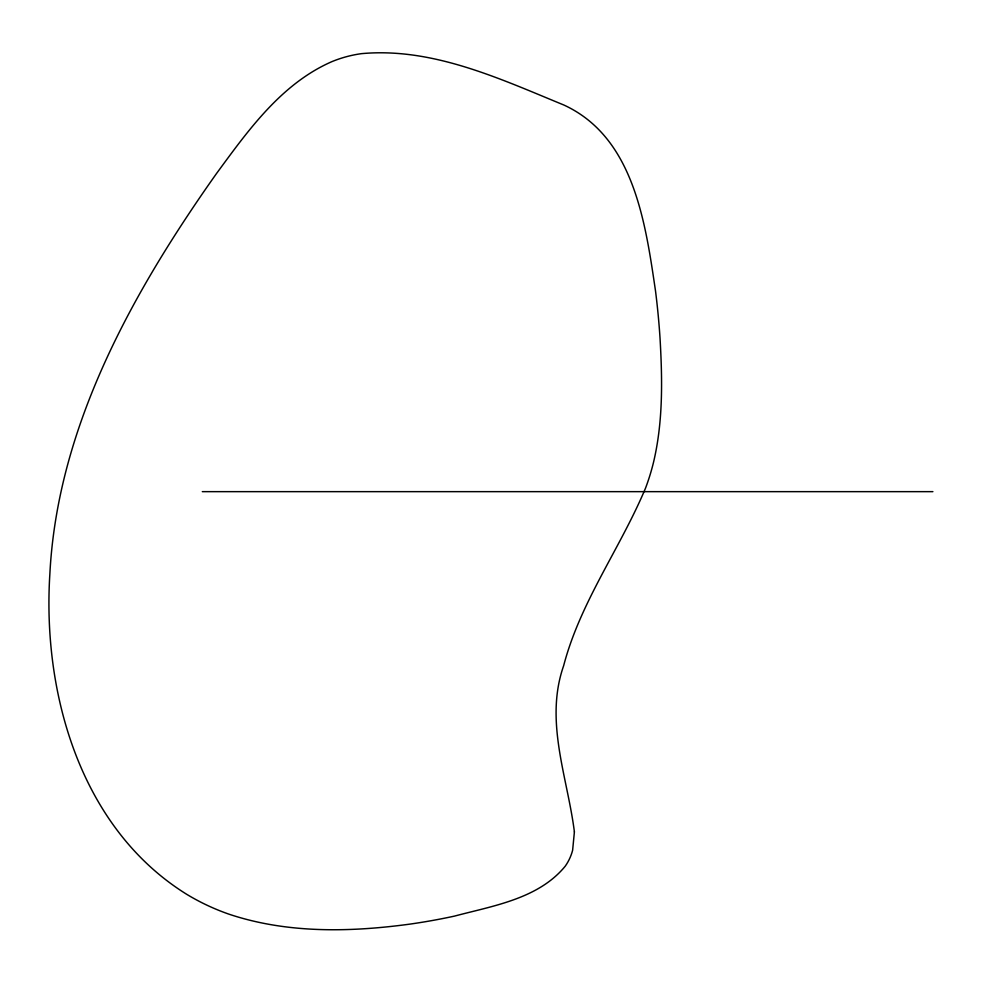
<?xml version="1.0" encoding="UTF-8"?>
<svg xmlns="http://www.w3.org/2000/svg" width="982" height="982" viewBox="0 0 982 982"><rect width="100%" height="100%" fill="white"/><g stroke="black" fill="none" stroke-linecap="round" stroke-linejoin="round"><path stroke-width="1.47" d="M202.304 491.651L932.9 491.651M574.396 831.889L572.629 850.24A49.382 49.198 0 0 1 565.288 866.124C538.504 898.849 493.16 905.797 454.543 916.096A620.894 618.476 0 0 1 409.617 924.16C349.776 932.262 287.26 933.563 229.309 914.291A222.656 221.785 0 0 1 186.764 894.344C80.266 828.256 42.287 692.973 49.861 574.004C56.588 442.538 117.3 321.409 188.937 213.671A1604.097 1597.861 0 0 1 216.641 173.348C248.201 130.348 281.417 83.666 331.879 61.645A120.16 119.694 0 0 1 361.585 53.642C432.559 47.185 499.74 78.72 563.828 105C633.942 137.222 645.469 223.098 655.497 290.832A796.157 793.063 0 0 1 660.002 337.698C662.408 379.298 663.206 421.695 653.472 462.497A222.804 221.944 0 0 1 645.518 488.164C620.305 548.287 580.301 601.966 563.643 665.735C544.274 721.107 567.461 776.922 574.396 831.889"/></g></svg>
